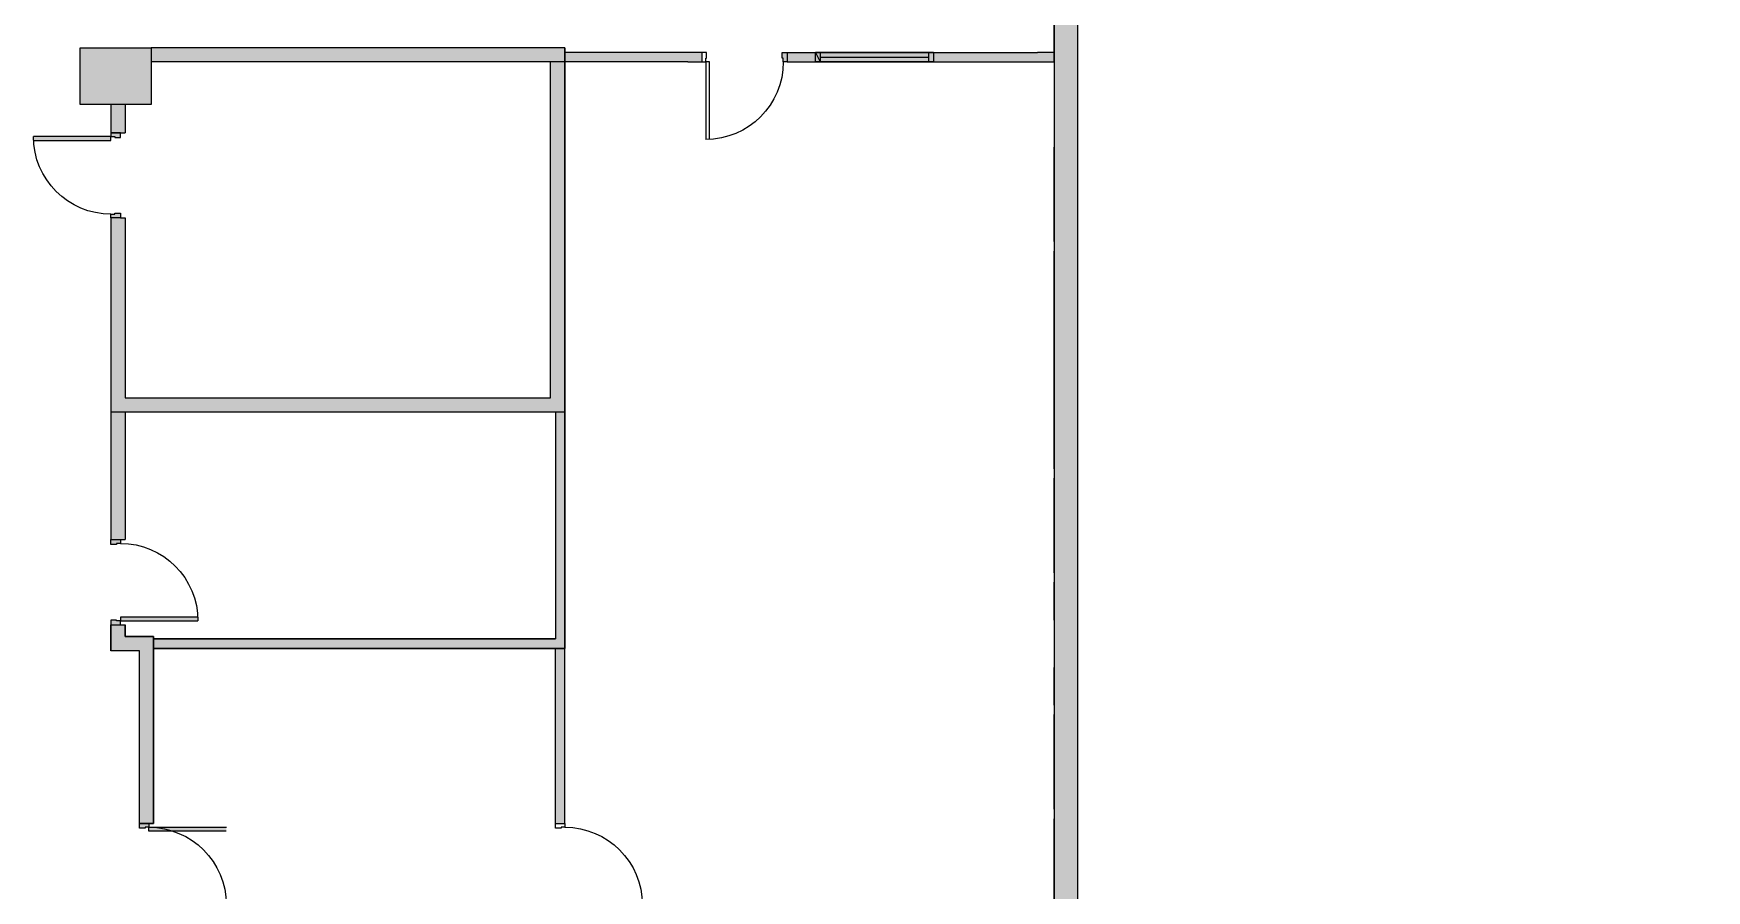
# Model space of a CAD drawing. Extents: x 2055088 to 5853062, y -2352335 to -769574.
# Drawn here: x 2064618 to 2082313, y -799033 to -789974 of the extents above; entities that cross this region are included whole.
import ezdxf

# ---------------------------------------------------------------- set-up
doc = ezdxf.new("R2010")
doc.units = 0
doc.header["$LTSCALE"] = 12
doc.header["$MEASUREMENT"] = 0
for name, color, linetype in [('COL', 3, 'CONTINUOUS'), ('DR', 7, 'CONTINUOUS'), ('LINE', 7, 'CONTINUOUS'), ('partition', 7, 'CONTINUOUS'), ('WALL', 2, 'CONTINUOUS'), ('WIN', 5, 'CONTINUOUS')]:
    doc.layers.add(name, color=color, linetype=linetype)

# ---------------------------------------------------------------- blocks, each defined once
blk = doc.blocks.new('d900-1b1')
at = {"layer": 'DR'}
for p, q in [((40, 100), (40, 920)), ((80, 919), (80, 100)), ((0, 0), (0, 100)), ((0, 100), (40, 100)), ((50, 0), (0, 0)), ((80, 100), (40, 100)), ((40, 100), (40, 60)), ((40, 60), (50, 60)), ((50, 60), (50, 0)), ((860, 60), (850, 60)), ((850, 60), (850, 0)), ((850, 0), (900, 0)), ((860, 100), (860, 60)), ((900, 100), (860, 100)), ((900, 0), (900, 100))]:
    blk.add_line(p, q, dxfattribs=at)
blk.add_arc((40, 100), 820, 0, 90, dxfattribs=at)
blk = doc.blocks.new('FD2')
at = {"layer": 'LINE', "linetype": 'Continuous'}
for points in [[(100, 1200), (100, 1250), (0, 1250), (0, 1200)], [(100, 0), (100, 50), (0, 50), (0, 0)]]:
    blk.add_lwpolyline(points, close=True, dxfattribs=at)
at = {"layer": 'LINE', "color": 5, "linetype": 'Continuous'}
for points in [[(0, 1200), (0, 50)], [(100, 50), (100, 1200)]]:
    blk.add_lwpolyline(points, dxfattribs=at)
at = {"layer": 'LINE', "color": 1, "linetype": 'Continuous'}
blk.add_lwpolyline([(50, 50), (50, 1200)], dxfattribs=at)
blk = doc.blocks.new('FG2')
at = {"layer": 'LINE', "linetype": 'Continuous', "xscale": -1, "rotation": 180}
blk.add_blockref('FD2', (0, 0), dxfattribs=at)

msp = doc.modelspace()

# ---------------------------------------------------------------- hatches: boundary and pattern name
at = {"layer": 'partition', "linetype": 'Continuous', "true_color": 0x000000}
h = msp.add_hatch(color=18, dxfattribs=at)
h.dxf.hatch_style = 1
h.paths.add_polyline_path([(2065738.2, -796499.1), (2065438.2, -796499.1), (2065438.2, -796224.1), (2065438.2, -796174.1), (2065498.2, -796174.1), (2065498.2, -796184.1), (2065538.2, -796184.1), (2065538.2, -796144.1), (2066357.2, -796144.1, 0.3999916), (2065538.2, -795364.1), (2065498.2, -795364.1), (2065498.2, -795374.1), (2065438.2, -795374.1), (2065438.2, -795324.1), (2065538.2, -795324.1), (2065538.2, -795364.1, -0.4142136), (2066358.2, -796184.1), (2065538.2, -796184.1), (2065538.2, -796224.1), (2065588.2, -796224.1), (2065588.2, -796349.1), (2065888.2, -796349.1), (2065888.2, -798324.1), (2065838.2, -798324.1), (2065838.2, -798364.1), (2065798.2, -798364.1), (2065798.2, -798374.1), (2065738.2, -798374.1), (2065738.2, -798324.1), (2065738.2, -798324.1)])
h.paths.add_polyline_path([(2070238.2, -793974.1), (2070138.2, -793974.1), (2070138.2, -796374.1), (2065888.2, -796374.1), (2065888.2, -796474.1), (2070238.2, -796474.1)])
h.paths.add_polyline_path([(2065838.2, -798364.1), (2065838.2, -798404.1), (2066091.2, -798404.1, 0.0785689)], flags=17)
h.paths.add_polyline_path([(2066658.2, -798364.1), (2065838.2, -798364.1, -0.0785689), (2066091.2, -798404.1), (2066657.2, -798404.1, 0.0122006)])
h.paths.add_polyline_path([(2066657.2, -799144.1), (2066091.2, -799144.1, -0.0785689), (2065838.2, -799184.1), (2066658.2, -799184.1, 0.0122006)])
h.paths.add_polyline_path([(2066091.2, -799144.1), (2065838.2, -799144.1), (2065838.2, -799184.1, 0.0785689)], flags=17)
h.paths.add_polyline_path([(2065838.2, -799184.1), (2065798.2, -799184.1), (2065798.2, -799174.1), (2065738.2, -799174.1), (2065738.2, -799224.1), (2065838.2, -799224.1)])
h.paths.add_polyline_path([(2065838.2, -799624.1), (2065738.2, -799624.1), (2065738.2, -799674.1), (2065798.2, -799674.1), (2065798.2, -799664.1), (2065838.2, -799664.1)])
h.paths.add_polyline_path([(2066584.4, -799664.1), (2065838.2, -799664.1), (2065838.2, -799704.1), (2066601.4, -799704.1, 0.0132485)])
h.paths.add_polyline_path([(2066658.2, -799664.1), (2066584.4, -799664.1, -0.0132485), (2066601.4, -799704.1), (2066657.2, -799704.1, 0.0122006)])
h.paths.add_polyline_path([(2066657.2, -799964.1), (2066601.4, -799964.1, -0.0132485), (2066584.4, -800004.1), (2066658.2, -800004.1, 0.0122006)])
h.paths.add_polyline_path([(2066601.4, -799964.1), (2065838.2, -799964.1), (2065838.2, -800004.1), (2066584.4, -800004.1, 0.0132485)])
h.paths.add_polyline_path([(2065838.2, -800004.1), (2065798.2, -800004.1), (2065798.2, -799994.1), (2065738.2, -799994.1), (2065738.2, -800044.1), (2065838.2, -800044.1)])
h.paths.add_polyline_path([(2065888.2, -800004.1), (2065838.2, -800004.1), (2065838.2, -800044.1), (2065738.2, -800044.1), (2065738.2, -800273.5), (2065888.2, -800273.5)])
h.paths.add_polyline_path([(2065888.2, -800273.5), (2065738.2, -800273.5), (2065738.2, -800474.1), (2065798.2, -800474.1), (2065798.2, -800484.1), (2065838.2, -800484.1, 0.0152545), (2065888.2, -800482.6)])
h.paths.add_polyline_path([(2065838.2, -800484.1), (2065798.2, -800484.1), (2065798.2, -800474.1), (2065738.2, -800474.1), (2065738.2, -800524.1), (2065838.2, -800524.1)])
h.paths.add_polyline_path([(2065888.2, -800482.6, -0.0152545), (2065838.2, -800484.1), (2065838.2, -800524.1), (2065888.2, -800524.1)])
h.paths.add_polyline_path([(2070238.2, -796474.1), (2070138.2, -796474.1), (2070138.2, -798324.1), (2070238.2, -798324.1)])
h.paths.add_polyline_path([(2070238.2, -799224.1), (2070138.2, -799224.1), (2070138.2, -799374.1), (2070138.2, -799624.1), (2070238.2, -799624.1), (2070238.2, -799474.1)], flags=17)
h.paths.add_polyline_path([(2070238.2, -799184.1), (2070198.2, -799184.1), (2070198.2, -799174.1), (2070138.2, -799174.1), (2070138.2, -799224.1), (2070238.2, -799224.1)], flags=17)
h.paths.add_polyline_path([(2070238.2, -799624.1), (2070138.2, -799624.1), (2070138.2, -799674.1), (2070198.2, -799674.1), (2070198.2, -799664.1), (2070238.2, -799664.1)], flags=16)
h.paths.add_polyline_path([(2071057.2, -799144.1), (2070238.2, -799144.1), (2070238.2, -799184.1), (2071058.2, -799184.1, 0.0122006)], flags=17)
h.paths.add_polyline_path([(2075413.2, -799374.1), (2070238.2, -799374.1), (2070238.2, -799474.1), (2075413.2, -799474.1)], flags=17)
h.paths.add_polyline_path([(2075413.2, -790274.1), (2074988.2, -790274.1), (2072938.2, -790274.1), (2072888.2, -790174.1), (2074138.2, -790174.1), (2075238.2, -790174.1), (2075413.2, -790174.1), (2075413.2, -789774.1), (2075413.2, -784674.1), (2075138.2, -784674.1), (2075138.2, -784174.1), (2075738.2, -784174.1), (2075738.2, -784349.1), (2099738.2, -784349.1), (2099738.2, -784174.1), (2100238.2, -784174.1), (2100238.2, -784674.1), (2099738.2, -784674.1), (2099738.2, -784599.1), (2075738.2, -784599.1), (2075738.2, -784674.1), (2075663.2, -784674.1), (2075663.2, -808174.1), (2075413.2, -808174.1), (2075413.2, -805474.1), (2070138.2, -805474.1), (2070138.2, -805374.1), (2075413.2, -805374.1), (2075413.2, -799474.1), (2070238.2, -799474.1), (2070238.2, -799624.1), (2070238.2, -799664.1), (2070198.2, -799664.1), (2070198.2, -799674.1), (2070138.2, -799674.1), (2070138.2, -799624.1), (2070138.2, -799374.1), (2070138.2, -799224.1), (2070138.2, -799174.1), (2070198.2, -799174.1), (2070238.2, -799184.1), (2070238.2, -799144.1), (2071057.2, -799144.1, -0.0122006), (2071058.2, -799184.1), (2070238.2, -799184.1), (2070238.2, -799224.1), (2070238.2, -799374.1), (2075413.2, -799374.1)])
h = msp.add_hatch(color=18, dxfattribs=at)
h.dxf.hatch_style = 1
h.paths.add_polyline_path([(2071688.2, -790174.1), (2070238.2, -790174.1), (2070238.2, -790274.1), (2071538.2, -790274.1), (2071688.2, -790274.1)])
h.paths.add_polyline_path([(2070238.2, -790124.1), (2065863.2, -790124.1), (2065863.2, -790274.1), (2070088.2, -790274.1), (2070238.2, -790274.1)])
h.paths.add_polyline_path([(2065863.2, -790124.1), (2065113.2, -790124.1), (2065113.2, -790724.1), (2065863.2, -790724.1)])
h.paths.add_polyline_path([(2065588.2, -790724.1), (2065438.2, -790724.1), (2065438.2, -791024.1), (2065588.2, -791024.1)])
h = msp.add_hatch(color=18, dxfattribs=at)
h.dxf.hatch_style = 1
h.paths.add_polyline_path([(2075413.2, -790174.1), (2075238.2, -790174.1), (2074138.2, -790174.1), (2074138.2, -790274.1), (2074988.2, -790274.1), (2075413.2, -790274.1)])
h.paths.add_polyline_path([(2074138.2, -790174.1), (2074088.2, -790174.1), (2074088.2, -790274.1), (2074138.2, -790274.1)])
h.paths.add_polyline_path([(2074088.2, -790174.1), (2072938.2, -790174.1), (2072938.2, -790224.1), (2074088.2, -790224.1)])
h.paths.add_polyline_path([(2074088.2, -790224.1), (2072938.2, -790224.1), (2072938.2, -790274.1), (2074088.2, -790274.1)])
h.paths.add_polyline_path([(2072938.2, -790174.1), (2072888.2, -790174.1), (2072938.2, -790274.1)])
h.paths.add_polyline_path([(2072888.2, -790174.1), (2072888.2, -790274.1), (2072938.2, -790274.1)], flags=17)
h.paths.add_polyline_path([(2072888.2, -790174.1), (2072588.2, -790174.1), (2072588.2, -790274.1), (2072888.2, -790274.1)])
h.paths.add_polyline_path([(2072588.2, -790174.1), (2072538.2, -790174.1), (2072538.2, -790234.1), (2072548.2, -790234.1), (2072548.2, -790274.1), (2072588.2, -790274.1)])
h = msp.add_hatch(color=18, dxfattribs=at)
h.dxf.hatch_style = 1
h.paths.add_polyline_path([(2065538.2, -791024.1), (2065438.2, -791024.1), (2065438.2, -791064.1), (2065478.2, -791064.1), (2065478.2, -791074.1), (2065538.2, -791074.1)], flags=17)
h.paths.add_polyline_path([(2065438.2, -791064.1), (2064618.2, -791064.1, 0.0122006), (2064619.2, -791104.1), (2065438.2, -791104.1)])
h.paths.add_polyline_path([(2065538.2, -791874.1), (2065478.2, -791874.1), (2065478.2, -791884.1), (2065438.2, -791884.1), (2065438.2, -791924.1), (2065538.2, -791924.1)], flags=17)
h.paths.add_polyline_path([(2065588.2, -793974.1), (2065438.2, -793974.1), (2065438.2, -795324.1), (2065538.2, -795324.1), (2065588.2, -795324.1)])
h.paths.add_polyline_path([(2070238.2, -790274.1), (2070088.2, -790274.1), (2070088.2, -793824.1), (2065588.2, -793824.1), (2065588.2, -791924.1), (2065538.2, -791924.1), (2065438.2, -791924.1), (2065438.2, -793974.1), (2065588.2, -793974.1), (2070238.2, -793974.1)])
h.paths.add_polyline_path([(2070138.2, -793974.1), (2070138.2, -796374.1), (2069762.8, -796374.1), (2069862.8, -796474.1), (2070238.2, -796474.1), (2070238.2, -793974.1)])

# ---------------------------------------------------------------- linework, layer by layer
at = {"layer": 'COL', "color": 18, "true_color": 0x000000}
msp.add_lwpolyline([(2065113.2, -790124.1), (2065863.2, -790124.1), (2065863.2, -790724.1), (2065113.2, -790724.1)], close=True, dxfattribs=at)
at = {"layer": 'DR', "color": 18, "true_color": 0x000000}
for p, q in [((2065738.2, -798324.1), (2065838.2, -798324.1)), ((2065738.2, -798324.1), (2065838.2, -798324.1)), ((2065738.2, -798374.1), (2065738.2, -798324.1)), ((2065798.2, -798374.1), (2065738.2, -798374.1)), ((2065838.2, -798364.1), (2065798.2, -798364.1)), ((2065798.2, -798364.1), (2065798.2, -798374.1)), ((2065838.2, -798324.1), (2065838.2, -798364.1)), ((2065838.2, -798364.1), (2066658.2, -798364.1)), ((2065838.2, -798404.1), (2065838.2, -798364.1)), ((2066657.2, -798404.1), (2065838.2, -798404.1))]:
    msp.add_line(p, q, dxfattribs=at)
at = {"layer": 'partition', "color": 18, "linetype": 'Continuous', "true_color": 0x000000}
for p, q in [((2075413.2, -784674.1), (2075413.2, -808174.1)), ((2075663.2, -808174.1), (2075663.2, -784674.1)), ((2075413.2, -790174.1), (2075238.2, -790174.1)), ((2075413.2, -790274.1), (2075413.2, -790174.1)), ((2074988.2, -790274.1), (2075413.2, -790274.1)), ((2065538.2, -791924.1), (2065588.2, -791924.1))]:
    msp.add_line(p, q, dxfattribs=at)
at = {"layer": 'partition', "color": 18, "true_color": 0x000000}
msp.add_line((2075413.2, -793474.1), (2075413.2, -793374.1), dxfattribs=at)
for points in [[(2072588.2, -790174.1), (2075238.2, -790174.1)], [(2072588.2, -790174.1), (2075238.2, -790174.1)], [(2071538.2, -790274.1), (2071688.2, -790274.1)], [(2071538.2, -790274.1), (2071688.2, -790274.1)], [(2072588.2, -790274.1), (2074988.2, -790274.1)], [(2072588.2, -790274.1), (2074988.2, -790274.1)]]:
    msp.add_lwpolyline(points, dxfattribs=at)
at = {"layer": 'partition', "color": 18, "linetype": 'Continuous', "true_color": 0x000000}
for points in [[(2070138.2, -798324.1), (2070138.2, -796474.1)], [(2070238.2, -798324.1), (2070238.2, -796474.1)]]:
    msp.add_lwpolyline(points, dxfattribs=at)
at = {"layer": 'WALL', "color": 18, "true_color": 0x000000}
for p, q in [((2075413.2, -790174.1), (2075413.2, -789774.1)), ((2075413.2, -790674.1), (2075413.2, -791074.1)), ((2075413.2, -796174.1), (2075413.2, -795774.1)), ((2075413.2, -797074.1), (2075413.2, -796674.1))]:
    msp.add_line(p, q, dxfattribs=at)
at = {"layer": 'WALL', "color": 18, "linetype": 'Continuous', "true_color": 0x000000}
for p, q in [((2070238.2, -790124.1), (2070238.2, -796474.1)), ((2071688.2, -790174.1), (2070238.2, -790174.1)), ((2074138.2, -790174.1), (2072888.2, -790174.1)), ((2072888.2, -790174.1), (2072938.2, -790274.1)), ((2071538.2, -790274.1), (2070088.2, -790274.1)), ((2072938.2, -790274.1), (2074088.2, -790274.1)), ((2065438.2, -791024.1), (2065588.2, -791024.1)), ((2070138.2, -793974.1), (2070138.2, -796374.1)), ((2065438.2, -795324.1), (2065588.2, -795324.1)), ((2065438.2, -796174.1), (2065438.2, -796499.1)), ((2065438.2, -796224.1), (2065588.2, -796224.1)), ((2065438.2, -796224.1), (2065588.2, -796224.1)), ((2065438.2, -796224.1), (2065588.2, -796224.1)), ((2065588.2, -796224.1), (2065588.2, -796349.1)), ((2065588.2, -796349.1), (2065888.2, -796349.1)), ((2065888.2, -796349.1), (2065888.2, -798324.1)), ((2070138.2, -796374.1), (2065888.2, -796374.1)), ((2065738.2, -796499.1), (2065438.2, -796499.1)), ((2065738.2, -798324.1), (2065738.2, -796499.1)), ((2070238.2, -796474.1), (2065888.2, -796474.1)), ((2065738.2, -798324.1), (2065888.2, -798324.1)), ((2065738.2, -798324.1), (2065888.2, -798324.1)), ((2065888.2, -798324.1), (2065738.2, -798324.1))]:
    msp.add_line(p, q, dxfattribs=at)
for points in [[(2065438.2, -791924.1), (2065438.2, -793974.1), (2070238.2, -793974.1), (2070238.2, -790124.1), (2065863.2, -790124.1)], [(2065588.2, -791924.1), (2065588.2, -793824.1), (2070088.2, -793824.1), (2070088.2, -790274.1), (2065863.2, -790274.1)], [(2065438.2, -790724.1), (2065438.2, -791024.1)], [(2065588.2, -790724.1), (2065588.2, -791024.1)], [(2065438.2, -793974.1), (2065438.2, -795324.1)], [(2065588.2, -793974.1), (2065588.2, -795324.1)], [(2065888.2, -796474.1), (2070238.2, -796474.1), (2070238.2, -793974.1)], [(2065888.2, -796474.1), (2070238.2, -796474.1), (2070238.2, -793974.1)], [(2070138.2, -793974.1), (2070138.2, -796374.1)], [(2070138.2, -793974.1), (2070138.2, -796374.1)], [(2065738.2, -798324.1), (2065738.2, -796499.1), (2065438.2, -796499.1), (2065438.2, -796224.1)], [(2065738.2, -798324.1), (2065738.2, -796499.1), (2065438.2, -796499.1), (2065438.2, -796224.1)], [(2065888.2, -798324.1), (2065888.2, -796349.1), (2065588.2, -796349.1), (2065588.2, -796224.1)], [(2065888.2, -798324.1), (2065888.2, -796349.1), (2065588.2, -796349.1), (2065588.2, -796224.1)], [(2065888.2, -796374.1), (2070138.2, -796374.1)], [(2065888.2, -796374.1), (2070138.2, -796374.1)]]:
    msp.add_lwpolyline(points, dxfattribs=at)
at = {"layer": 'WIN', "color": 18, "true_color": 0x000000}
for p, q in [((2075413.2, -792174.1), (2075413.2, -791174.1)), ((2075413.2, -794574.1), (2075413.2, -792274.1)), ((2075413.2, -795674.1), (2075413.2, -794674.1)), ((2075413.2, -798174.1), (2075413.2, -797174.1)), ((2075413.2, -800574.1), (2075413.2, -798274.1))]:
    msp.add_line(p, q, dxfattribs=at)

# ---------------------------------------------------------------- block references
at = {"layer": 'DR', "color": 18, "true_color": 0x000000, "xscale": -1}
for p, rotation in [((2071688.2, -790174.1), 180), ((2065538.2, -791024.1), 90), ((2065438.2, -796224.1), 270), ((2065438.2, -796224.1), 270), ((2065738.2, -799224.1), 270), ((2070138.2, -799224.1), 270)]:
    msp.add_blockref('d900-1b1', p, dxfattribs=dict(at, rotation=rotation))
at = {"layer": 'LINE', "color": 18, "linetype": 'Continuous', "true_color": 0x000000, "rotation": 90}
msp.add_blockref('FG2', (2072888.2, -790274.1), dxfattribs=at)
msp.add_blockref('FG2', (2072888.2, -790274.1), dxfattribs=at)

doc.saveas('drawing.dxf')
